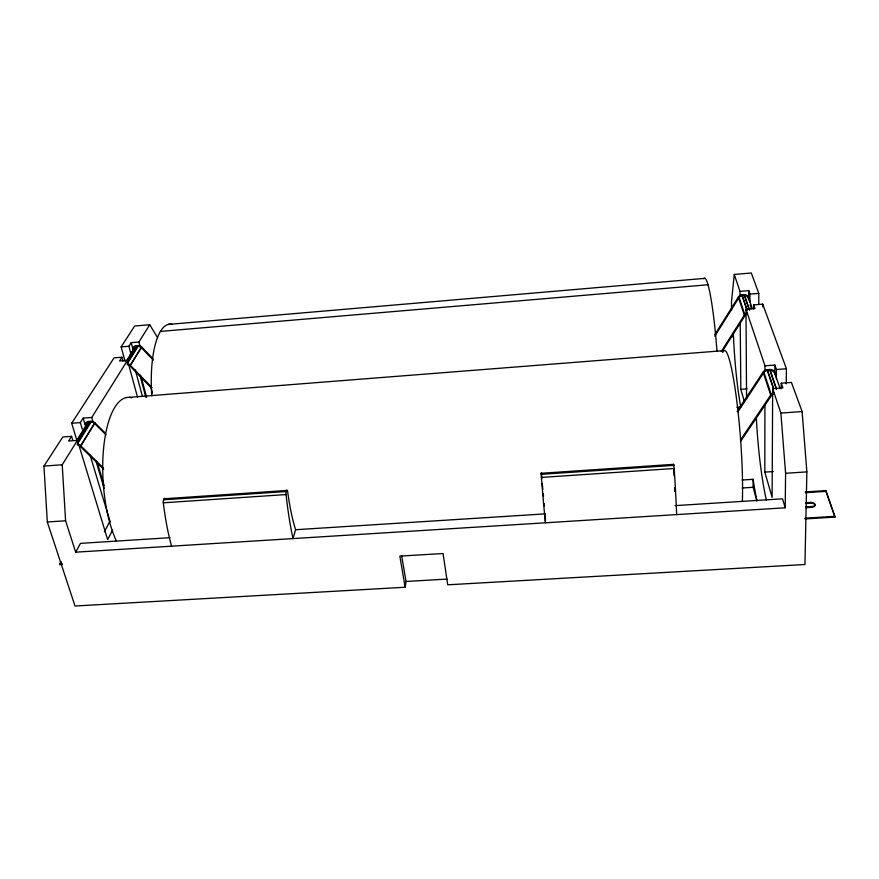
<?xml version="1.0" encoding="UTF-8"?>
<svg xmlns="http://www.w3.org/2000/svg" width="879" height="879" viewBox="0 0 879 879"><rect width="100%" height="100%" fill="white"/><g stroke="black" fill="none" stroke-linecap="round" stroke-linejoin="round"><path stroke-width="1.32" d="M762.719 306.881L762.719 304.145L753.732 304.892L753.742 308.99M72.781 440.258L71.584 436.336L62.794 436.995L43.95 466.079L47.312 521.983L75.012 606.005L405.12 587.238L399.846 556.11L443.06 553.517L447.719 584.81L804.955 564.505L806.867 471.88L802.109 411.548L791.43 382.431L781.244 383.2L782.892 387.881L772.663 388.65L772.114 497.327L764.818 472.122L764.928 405.351M764.983 371.279L764.994 365.829L745.985 309.309L755.017 308.562L753.732 304.892M171.559 546.178A114.775 35.83 86.4 0 1 163.318 502.81A2.901 0.989 86.9 0 1 163.604 499.799L164.087 498.778L286.565 490.493L286.235 491.526A2.945 0.714 86.5 0 0 286.093 494.558A116.127 25.985 86.2 0 0 292.993 538.585L295.619 529.718L545.365 513.874L545.419 522.796A118.951 4.813 85.9 0 1 541.387 477.418L541.255 472.847L541.552 474.979A85.889 3.549 85.9 0 0 541.86 478.681M774.828 374.63L774.882 365.071L764.994 365.829M776.377 379.102L776.443 369.51L774.882 365.071M781.2 388.639L781.244 383.2M786.255 383.848L786.419 368.751L762.719 304.145M105.974 434.83L94.416 423.37A3.692 2.956 26.8 0 0 91.031 422.085L88.779 422.261L62.211 464.771L65.595 520.775L75.682 552.177L785.211 507.798L785.595 473.287L780.871 413.075L772.663 388.65M805.56 507.666A3.879 2.066 2.5 0 0 806.131 507.655L811.877 507.293A3.89 2.066 2.6 0 0 815.009 504.996A3.89 2.066 2.6 0 0 810.504 503.184L810.515 502.414L805.944 502.7M811.877 507.293L811.899 506.513A3.89 2.066 2.6 0 0 815.031 504.227A3.89 2.066 2.6 0 0 810.515 502.414M804.966 518.94L835.028 517.094L825.799 490.614L805.318 491.932M835.028 517.094L825.799 490.614M758.786 304.321L758.775 293.388L751.292 272.995L734.273 274.468L731.471 302.123L731.57 310.045M405.12 587.238L406.01 581.458L401.681 555.847M112.534 530.169L107.656 539.629L77.451 440.368L68.595 441.027L71.584 436.336M104.348 531.839L109.93 521.192M75.682 552.177L80.483 543.365L169.988 537.684M62.497 564.472L59.816 564.637L60.915 561.538M59.816 564.637L61.145 562.241M103.667 469.287L80.231 446.389L94.416 423.37M151.463 388.078L129.85 365.862L141.178 347.48A3.296 2.747 28.8 0 0 138.157 346.304L136.146 346.469A3.296 2.747 28.8 0 0 133.751 348.534M103.326 467.881L80.868 445.928L95.031 422.92A4.615 3.692 26.8 0 0 90.801 421.305L88.548 421.481A4.615 3.692 26.8 0 0 85.296 425.106M152.045 387.661L130.433 365.433L141.739 347.051A4.12 3.439 28.8 0 0 137.97 345.579L135.948 345.755A4.12 3.439 28.8 0 0 132.993 349.402M77.923 441.983L90.801 421.305M127.257 362.785L137.97 345.579M77.44 443.928L91.031 422.085M128.169 362.368L138.157 346.304M76.33 441.005L88.548 421.481M126.62 360.654L135.948 345.755M93.306 422.744L91.757 417.481L136.146 346.469M140.299 347.271L138.915 342.03L149.716 324.736L157.583 337.613M714.792 334.701L738.338 297.102A4.428 3.857 -19.3 0 1 742.063 294.894L744.359 294.696A4.428 3.857 -19.4 0 1 748.754 298.245L752.347 308.584M130.169 354.281L131.608 351.974M714.814 336.174L739.096 297.443A3.538 3.087 -19.3 0 1 742.074 295.674L744.359 295.476A3.538 3.087 -19.4 0 1 747.875 298.08M721.252 351.501L744.304 315.165A4.56 3.945 -18.4 0 1 747.447 313.012M722.736 350.71L745.084 315.506A3.648 3.153 -18.4 0 1 747.315 313.869M82.285 429.139L80.319 422.601L83.164 418.14L91.757 417.481M76.451 438.929L71.682 423.26L114.028 357.874L121.917 357.226L119.544 360.961L127.488 360.302L137.531 397.165M130.674 352.842L128.894 346.26L131.169 342.689L138.915 342.03M125.093 361.379L121.137 346.908L134.652 326.032L149.716 324.736M737.096 411.449L763.104 372.07A4.977 4.208 -16.1 0 1 767.334 369.674L769.916 369.477A4.988 4.208 -16.2 0 1 774.828 373.366L780.156 388.705M737.931 411.811L763.95 372.443A3.988 3.362 -16.1 0 1 767.334 370.531L769.905 370.334A3.988 3.362 -16.2 0 1 773.575 372.224M740.481 440.016L770.685 395.023A5.153 4.307 -15.3 0 1 773.872 392.803M740.579 441.522L771.564 395.407A4.12 3.45 -15.3 0 1 774.102 393.627M168.076 324.45L705.002 278.346M160.439 331.416L707.969 284.763M734.273 274.468L739.953 291.378L748.721 290.63L749.952 294.135L749.985 302.321M121.137 346.908L128.894 346.26M749.952 294.135L758.775 293.388M730.812 336.987L733.525 336.778A78.099 9.427 86 0 0 740.612 406.285M129.268 397.341L723.955 350.633M71.682 423.26L80.319 422.601M776.443 369.51L786.419 368.751M740.228 322.659L740.821 389.331L747.128 388.859M736.943 407.318L740.986 407.021M43.95 466.079L62.211 464.771M780.871 413.075L802.109 411.548M541.233 473.287L673.677 464.332L674.182 468.496A120.412 6.571 85.7 0 1 676.643 514.589M163.604 499.799L286.235 491.526M541.233 474.319L673.852 465.365M163.318 502.81L286.093 494.558M541.387 477.418L674.182 468.496M764.818 472.122L773.3 471.562M47.312 521.983L65.595 520.775M785.595 473.287L806.867 471.88M742.151 480.033L753.105 479.308A87.768 11.251 85.6 0 0 756.929 500.514M742.195 487.988L753.138 487.274L756.841 501.019M805.307 492.701L825.777 491.383M675.16 505.634L782.497 498.822L785.211 507.798M805.922 503.469L810.504 503.184M811.899 506.513L806.142 506.875A3.879 2.066 2.5 0 1 805.582 506.886M59.574 563.933L62.266 563.769M804.988 518.16L835.05 516.314M406.01 581.458L446.971 579.107M95.031 422.92L105.634 433.424M141.739 347.051L152.935 358.698M141.178 347.48L153.309 360.093M750.117 304.782L751.457 308.661M744.359 294.696L749.633 310.133M769.916 369.477L776.432 388.573M744.359 295.476L749.194 309.65M769.905 370.334L776.432 389.441M742.063 294.894L747.282 310.331M767.334 369.674L773.784 388.771M742.074 295.674L746.853 309.837M767.334 370.531L773.344 388.364M739.096 297.443L745.084 315.506M763.95 372.443L771.564 395.407M738.338 297.102L744.304 315.165M763.104 372.07L770.685 395.023M732.515 333.416L733.525 336.778M90.141 455.267L110.183 521.917M83.164 418.14L85.109 424.645M95.943 460.915L104.161 488.427M97.173 462.167L104.183 485.647M740.821 389.331L744.447 401.835M121.917 357.226L123.005 361.17M135.3 369.949L142.409 396.275M140.926 376.058L146.606 397.231M131.169 342.689L132.938 349.238M139.805 374.806L145.848 397.286M150.727 386.573L152.463 393.122M673.677 464.332L673.501 465.463M739.953 291.378L739.997 296.816M745.985 309.309L746.557 398.385M753.105 479.308L753.138 487.274M748.721 290.63L748.765 300.146M703.738 278.742A77.835 7.329 86 0 1 717.011 351.446M151.792 395.814A73.704 23.931 85.1 0 1 172.262 324.362M77.198 444.28A4.758 3.769 26.3 0 1 80.868 445.928M77.594 445.104A3.813 3.011 26.3 0 1 80.231 446.389M86.274 424.041A3.692 2.956 26.8 0 1 88.779 422.261M127.18 363.928A4.241 3.505 28.2 0 1 130.433 365.433M127.257 364.664A3.395 2.802 28.2 0 1 129.85 365.862M116.27 540.75A82.329 29.886 86.5 0 1 103.832 446.06A82.329 29.886 86.5 0 1 131.817 397.802M722.648 352.523A87.526 9.273 85.6 0 1 736.239 396.792A87.526 9.273 85.6 0 1 742.37 500.997M286.565 490.493A2.934 0.714 86.5 0 1 287.73 492.086A83.824 19.151 86.2 0 0 295.619 529.718M164.087 498.778A2.901 0.989 86.8 0 1 165.186 498.811M544.497 506.117A85.889 3.549 85.9 0 1 544.244 503.733M543.475 496.152A85.889 3.549 85.9 0 1 543.211 493.493M542.826 489.405A85.889 3.549 85.9 0 1 542.288 483.527M673.754 469.836A86.966 4.845 85.7 0 1 674.083 475.968M674.622 487.592A86.966 4.845 85.7 0 1 674.775 491.526M766.4 500.272A87.856 11.943 85.5 0 1 756.369 418.393"/></g></svg>
